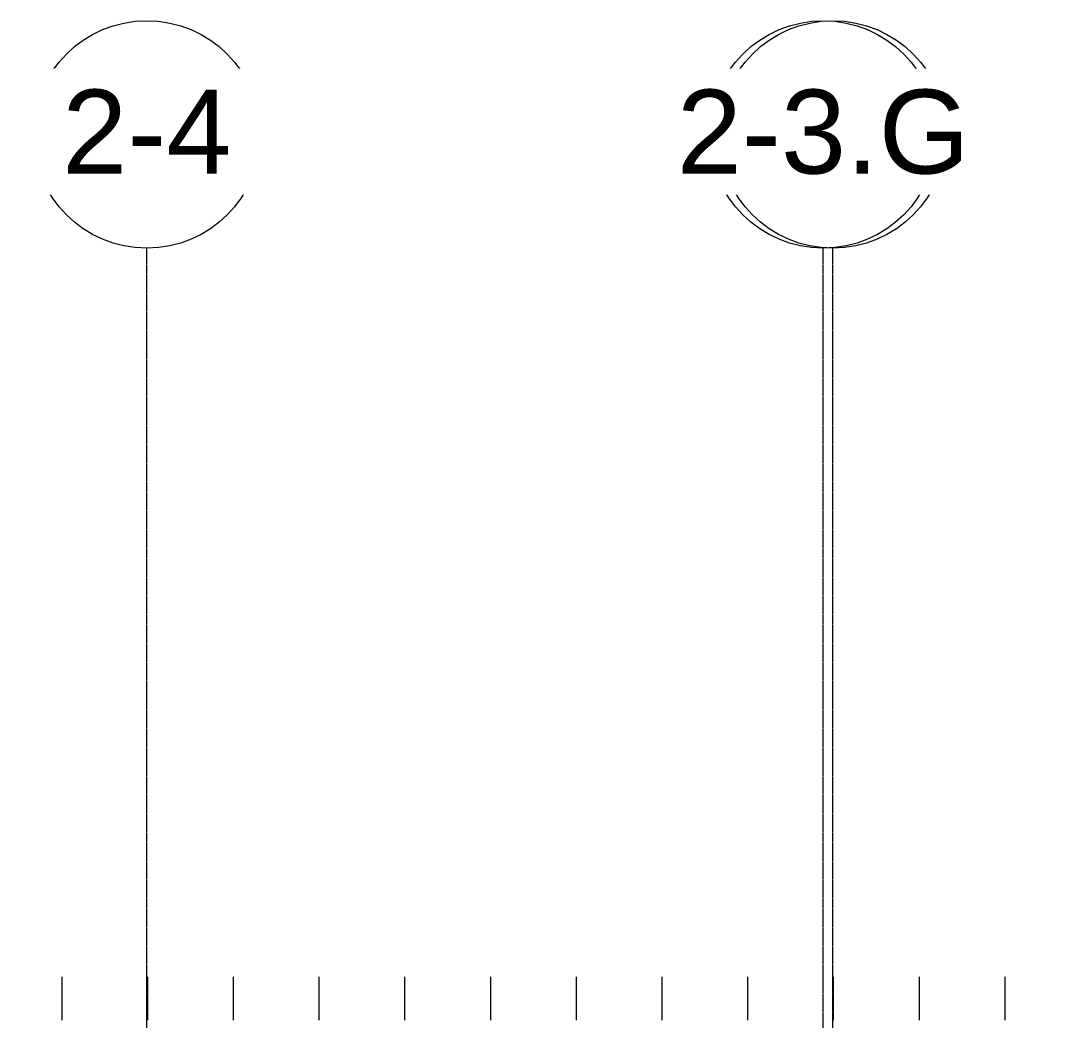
# Model space of a CAD drawing. Header units: inches. Extents: x 20273 to 40520, y -355 to 835.
# Drawn here: x 28410.8 to 28847.5, y 346 to 767.9 of the extents above; entities that cross this region are included whole.
import ezdxf

# ---------------------------------------------------------------- set-up
doc = ezdxf.new("R2010")
doc.units = ezdxf.units.IN
doc.header["$MEASUREMENT"] = 0
doc.linetypes.add('Grid Line 1_2_', pattern=[0.875, 0.5, -0.125, 0.125, -0.125])
for name, color, linetype, lineweight in [('A-ROOF-PATT', 132, 'Continuous', 13), ('S-GRID', 1, 'Continuous', 9), ('S-GRID-IDEN', 1, 'Continuous', 9)]:
    doc.layers.add(name, color=color, linetype=linetype, lineweight=lineweight)
doc.styles.add('Arial_1', font='arial.ttf', dxfattribs={"height": 35.407186})

# ---------------------------------------------------------------- blocks, each defined once
blk = doc.blocks.new('Grid - Grid Head - Circle-14747-Elevation - South')
at = {"layer": 'S-GRID-IDEN'}
blk.add_circle((23085.89, 719.89), 48, dxfattribs=at)

msp = doc.modelspace()

# ---------------------------------------------------------------- hatches: boundary and pattern name
at = {"layer": 'A-ROOF-PATT', "lineweight": 9}
h = msp.add_hatch(dxfattribs=at)
h.set_pattern_fill('FP_16', color=8, style=0, pattern_type=2)
h.set_pattern_definition([(90, (3060.47, 1279.063), (-36.188, 2e-15), [])])
h.paths.add_polyline_path([(25839.84, 345.96), (29346.6, 345.96), (29346.6, 364.31), (25839.84, 364.31)], flags=0)

# ---------------------------------------------------------------- linework, layer by layer
at = {"layer": 'S-GRID', "linetype": 'Grid Line 1_2_'}
for p, q in [((28464.1, -28.56), (28464.1, 671.89)), ((28464.1, -28.56), (28464.1, 671.89)), ((28749.6, -28.56), (28749.6, 671.89)), ((28753.6, -28.56), (28753.6, 671.89)), ((28753.6, -28.56), (28753.6, 671.89))]:
    msp.add_line(p, q, dxfattribs=at)

# ---------------------------------------------------------------- block references
at = {"layer": 'S-GRID-IDEN'}
for p in [(5378.21, 0), (5667.71, 0)]:
    msp.add_blockref('Grid - Grid Head - Circle-14747-Elevation - South', p, dxfattribs=at)

# ---------------------------------------------------------------- next in the draw order: texts
at = {"layer": 'S-GRID-IDEN', "char_height": 35.407, "width": 85.104, "attachment_point": 2, "line_spacing_factor": 0.938532, "style": 'Arial_1', "bg_fill": 3, "box_fill_scale": 1.25, "bg_fill_color": 0, "bg_fill_transparency": 0}
for s, insert in [('1-4', (28464.09, 738.77)), ('1-3', (28753.59, 738.77))]:
    msp.add_mtext(s, dxfattribs=dict(at, insert=insert))

# ---------------------------------------------------------------- next in the draw order: block references
at = {"layer": 'S-GRID-IDEN'}
for p in [(5378.21, 0), (5667.71, 0)]:
    msp.add_blockref('Grid - Grid Head - Circle-14747-Elevation - South', p, dxfattribs=at)

# ---------------------------------------------------------------- next in the draw order: texts
at = {"layer": 'S-GRID-IDEN', "char_height": 35.407, "width": 85.104, "attachment_point": 2, "line_spacing_factor": 0.938532, "style": 'Arial_1', "bg_fill": 3, "box_fill_scale": 1.25, "bg_fill_color": 0, "bg_fill_transparency": 0}
for s, insert in [('2-4', (28464.09, 738.77)), ('2-3', (28753.59, 738.77))]:
    msp.add_mtext(s, dxfattribs=dict(at, insert=insert))

# ---------------------------------------------------------------- next in the draw order: block references
at = {"layer": 'S-GRID-IDEN'}
msp.add_blockref('Grid - Grid Head - Circle-14747-Elevation - South', (5663.71, 0), dxfattribs=at)

# ---------------------------------------------------------------- next in the draw order: texts
at = {"layer": 'S-GRID-IDEN', "insert": (28749.59, 738.77), "char_height": 35.407, "width": 147.312, "attachment_point": 2, "line_spacing_factor": 0.938532, "style": 'Arial_1', "bg_fill": 3, "box_fill_scale": 1.25, "bg_fill_color": 0, "bg_fill_transparency": 0}
msp.add_mtext('2-3.G', dxfattribs=at)

doc.saveas('drawing.dxf')
